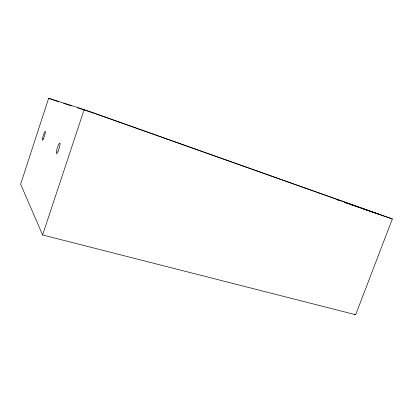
<?xml version="1.0" encoding="UTF-8"?>
<svg xmlns="http://www.w3.org/2000/svg" width="413" height="413" viewBox="0 0 413 413"><rect width="100%" height="100%" fill="white"/><g stroke="black" fill="none" stroke-linecap="round" stroke-linejoin="round"><path stroke-width="0.62" d="M48.626 98.258L20.65 184.203L42.616 234.976L355.665 314.742L392.35 218.962L84.154 109.6L48.626 98.258L58.951 101.913M42.616 234.976L84.154 109.6M63.597 103.348L71.552 105.914M77.68 107.891L93.596 113.028L378.788 214.213L357.467 206.851M337.364 199.907L340.41 200.961M344.674 202.432L351.984 204.956M344.37 202.391L346.192 203.015M350.446 204.487L359.553 207.631M363.197 208.89L392.35 218.962M354.576 314.056L355.665 314.742M57.99 151.447A5.57 0.929 -72.5 0 0 59.916 142.986A5.57 0.929 -72.5 0 0 56.648 150.378A5.57 0.929 -72.5 0 0 57.99 151.447M43.597 138.36A4.636 0.64 -72.4 0 0 45.285 131.391A4.636 0.64 -72.4 0 0 42.668 137.622A4.636 0.64 -72.4 0 0 43.597 138.36"/></g></svg>
